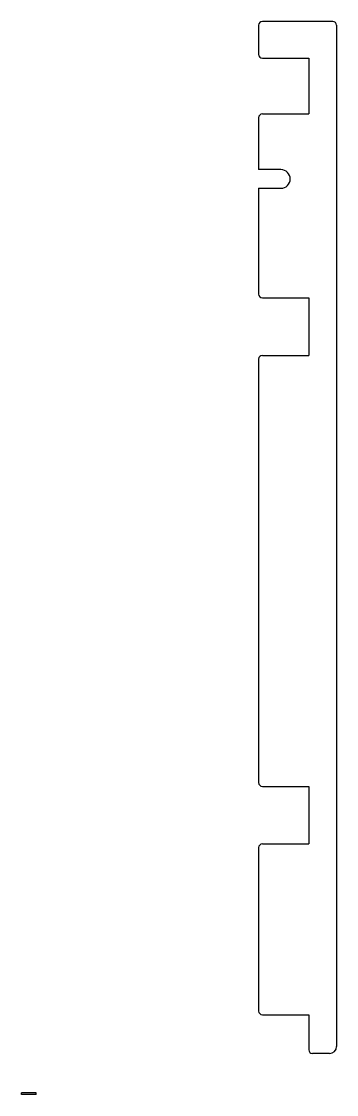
# Model space of a CAD drawing. Header units: millimetres. Extents: x -22 to 148, y 0 to 578.
import ezdxf

# ---------------------------------------------------------------- set-up
doc = ezdxf.new("R2010")
doc.units = ezdxf.units.MM
doc.layers.get('0').update_dxf_attribs({"color": 253, "lineweight": 70, "true_color": 0x8faf8f})
doc.layers.add('9', color=253, linetype='Continuous', lineweight=70, true_color=0x9f8faf)

msp = doc.modelspace()

# ---------------------------------------------------------------- linework, layer by layer
at = {"color": 98, "lineweight": -3, "true_color": 0x054805}
for p, q in [((-14, 1), (-22, 1)), ((-22, 0), (-22, 1)), ((-14, 0), (-22, 0)), ((-14, 0), (-14, 1))]:
    msp.add_line(p, q, dxfattribs=at)
at = {"layer": '9', "color": 178, "lineweight": -3, "true_color": 0x050548}
for p, q in [((145.86, 577.86), (107.86, 577.86)), ((105.86, 575.86), (105.86, 560.04)), ((147.86, 575.86), (147.86, 25.92)), ((107.86, 558.04), (132.86, 558.04)), ((132.86, 558.04), (132.86, 528.04)), ((105.86, 526.04), (105.86, 498.065)), ((107.86, 528.04), (132.86, 528.04)), ((117.86, 498.065), (105.86, 498.065)), ((105.86, 488.015), (117.86, 488.015)), ((105.86, 488.015), (105.86, 431.04)), ((107.86, 429.04), (132.86, 429.04)), ((132.86, 429.04), (132.86, 398.04)), ((105.86, 396.04), (105.86, 167.96)), ((107.86, 398.04), (132.86, 398.04)), ((107.86, 165.96), (132.86, 165.96)), ((132.86, 165.96), (132.86, 134.96)), ((105.86, 132.96), (105.86, 44.98)), ((107.86, 134.96), (132.86, 134.96)), ((107.86, 42.98), (132.86, 42.98)), ((132.86, 42.98), (132.86, 24.11)), ((144.05, 22.11), (134.86, 22.11))]:
    msp.add_line(p, q, dxfattribs=at)
for centre, radius, start, end in [((107.86, 575.86), 2, 90, 180), ((145.86, 575.86), 2, 0, 90), ((107.86, 560.04), 2, 180, 270), ((107.86, 526.04), 2, 90, 180), ((117.86, 493.04), 5.025, 270, 90), ((107.86, 431.04), 2, 180, 270), ((107.86, 396.04), 2, 90, 180), ((107.86, 167.96), 2, 180, 270), ((107.86, 132.96), 2, 90, 180), ((107.86, 44.98), 2, 180, 270), ((134.86, 24.11), 2, 180, 270), ((144.05, 25.92), 3.81, 270, 360)]:
    msp.add_arc(centre, radius, start, end, dxfattribs=at)

doc.saveas('drawing.dxf')
